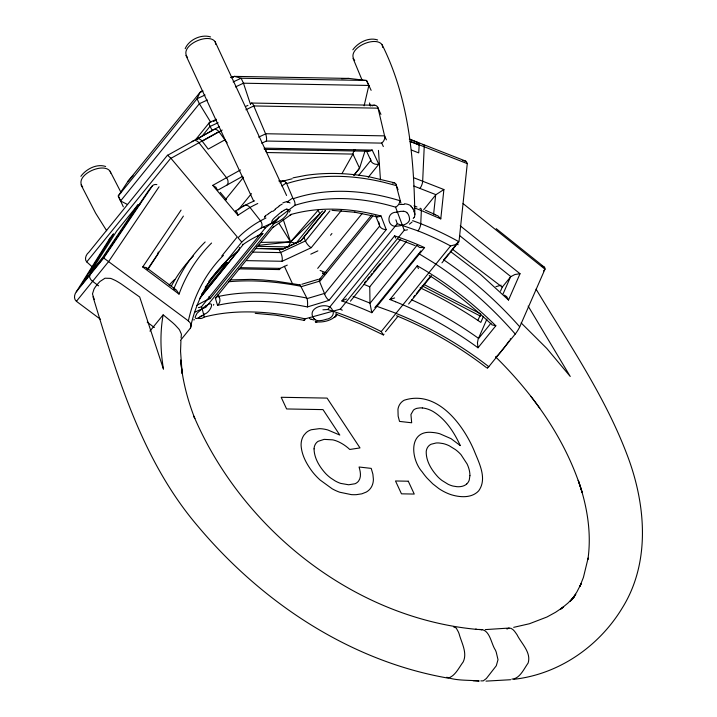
<?xml version="1.0" encoding="UTF-8"?>
<svg xmlns="http://www.w3.org/2000/svg" width="717" height="717" viewBox="0 0 717 717"><rect width="100%" height="100%" fill="white"/><g stroke="black" fill="none" stroke-linecap="round" stroke-linejoin="round"><path stroke-width="1.08" d="M469.913 475.658L469.268 479.969A23.204 14.349 39 0 1 466.659 484.011M180.935 340.692L180.55 351.285L182.163 373.503L180.657 359.979C182.36 380.073 187.504 399.736 194.8 418.495L193.886 416.227C242.014 528.985 353.409 617.83 476.742 629.383L475.407 629.329L480.811 629.562L479.449 629.508C490.034 628.603 490.858 643.472 495.438 650.14A68.877 42.437 -89 0 1 496.245 652.192L498.001 659.703L496.298 665.743L486.395 678.47L483.258 680.863L480.847 680.881M217.143 189.647L216.014 187.325L212.779 185.407L237.901 215.243L249.982 207.464A262.888 166.335 45.4 0 1 257.762 203.52M417.151 143.14A5.7 2.052 -68.6 0 1 419.185 145.058L418.71 152.891L411.594 150.104M449.98 252.142L459.086 240.894L467.305 163.386L466.14 161.361L462.832 160.465M433.615 214.204L435.658 194.997L423.684 209.776M414.695 208.02A262.888 178.21 42.2 0 1 421.354 210.538L440.785 218.882L443.895 189.53L413.718 177.726M147.442 269.18L146.223 267.575L142.719 266.966L181.06 210.117M158.26 251.99L157.91 254.168L148.222 268.965M163.118 314.996C159.927 332.885 160.483 351.294 163.476 369.165L139.716 297.035L121.352 284.04A67.909 53.264 33.2 0 0 115.518 280.535L111.673 278.779A14.474 11.355 33.2 0 0 110.427 278.366L105.014 278.214L100.013 281.467A56.831 44.579 33.2 0 0 97.637 284.066L96.58 285.357A52.52 41.192 33.2 0 0 94.061 288.96L92.475 293.916L93.963 298.675A14.474 11.355 33.2 0 0 94.375 299.303M180.594 340.234L190.346 328.198L190.722 326.414A244.56 174.339 39.7 0 1 228.615 258.864M353.956 149.79L352.961 154.083L342.17 173.245M364.128 105.829L368.852 85.457L366.53 80.474L349 78.431L234.423 76.378L231.188 77.302M383.998 334.158L383.496 334.875M181.078 338.039L181.41 334.185L179.608 330.08A17.387 13.641 33.2 0 0 178.793 328.96L175.235 325.097A71.691 56.231 33.2 0 0 172.349 322.426L163.153 314.808L149.943 331.111M365.016 150.973L359.575 168.208L353.911 175.298M185.183 48.72C188.831 39.731 201.316 33.932 210.538 36.925M278.805 216.892L277.318 219.563L205.788 307.324A240.213 143.776 32.7 0 0 194.872 312.218M213.469 305.164L213.747 304.393M142.719 266.966L179.035 294.122C185.945 275.041 197.076 257.331 211.569 243.036M290.313 210.215L289.327 212.08M477.889 320.463L480.533 314.431M483.455 316.367L480.82 322.399A272.003 170.798 32.2 0 0 420.153 287.804M486.933 319.065L478.499 338.343A248.602 156.1 32.2 0 0 411.486 299.76M500.502 291.174L502.258 287.15L510.459 277.031A5.7 4.419 23.6 0 1 510.845 276.619L514.949 274.503L520.031 273.733L508.523 300.029L480.417 274.333L450.724 251.676M502.984 294.113L510.459 277.031M480.659 313.885L480.489 315.847M80.869 176.328C86.067 169.06 96.768 163.449 105.641 166.487M352.836 49.805C358.034 42.527 368.735 36.934 377.608 39.964M510.531 338.684L510.11 339.374M100.559 319.361L76.414 301.31C73.51 299.016 74.245 294.49 76.28 291.864L109.934 238.241L113.483 233.859L81.81 284.326L102.961 258.219L148.733 190.346L152.291 185.963A5.727 4.49 33.2 0 1 156.862 184.592M202.454 90.754L200.016 92.385L128.029 181.231L118.26 195.974L120.581 200.957L127.429 204.462M509.043 341.032L508.703 341.525M137.816 204.963L102.603 257.528L89.912 273.186L116.665 231.071L137.816 204.963L139.94 204.381M441.941 262.852L458.898 241.719A245.814 166.64 42.2 0 0 420.762 223.704A245.841 166.658 42.2 0 0 412.607 220.648M152.291 185.963L103.66 258.075L76.28 291.864M159.066 186.787L108.769 261.373L76.414 301.31M147.603 269.18L183.4 216.104M508.541 341.776L505.109 346.463A50.674 6.677 -57 0 1 502.276 350.039M458.53 242.373L455.403 244.64L450.599 245.949A240.141 163.109 42.3 0 0 418.002 230.883L397.281 223.704L395.901 219.823M305.281 235.23L301.212 240.545L282.892 249.068L255.288 248.575M337.115 314.566C332.052 320.786 322.865 322.767 315.202 321.754L316.968 322.032L315.57 321.816M195.427 139.905L209.23 122.777M120.581 200.957L199.362 103.723L207.374 99.995M92.681 267.253L86.739 261.929L170.807 158.161L167.527 155.186M201.701 136.606L210.063 126.273L212.151 130.386M225.255 199.837L243.529 177.278M238.25 209.884L251.434 193.617M221.822 255.951L237.246 236.915L170.807 158.161M205.232 287.176L241.665 242.203A240.141 152.013 45.6 0 1 261.131 228.069L275.31 221.517M201.531 294.391L227.468 262.368L224.143 265.165A242.964 167.742 39.5 0 0 208.781 281.387M200.455 297.295L243.359 244.336A241.163 149.118 39 0 1 262.861 233.5L210.108 298.613A241.163 149.118 39 0 0 196.745 305.442M199.613 298.55L238.653 250.367L228.571 258.828M353.714 151.565L355.112 149.835M305.98 234.36L325.025 210.852M353.938 175.172L359.575 168.208L352.961 154.083L266.536 152.533L265.38 149.064M325.491 210.583L301.212 240.545L282.892 249.068L260.782 248.432M329.981 210.807L305.478 241.046L303.954 237.345M358.572 175.522L370.823 160.402L370.474 158.851M341.48 210.35L311.178 247.75L282.113 261.275L246.585 260.638M368.26 177.296L378.827 164.247L372.195 150.086L264.51 148.159M330.519 235.248L331.926 233.518M317.703 268.373L361.977 213.729M371.63 215.055L319.827 278.985M372.84 215.951L319.603 281.656L324.478 293.432L307.037 298.604M324.649 293.943L379.705 225.989M322.901 309.816L327.75 309.511L397.281 223.704M341.848 300.97L394.592 235.866A241.163 149.118 39 0 1 424.572 247.589L371.818 312.693A241.163 149.118 39 0 0 341.848 300.97L346.544 298.935M364.505 282.812L365.912 281.073M367.328 279.334L369.434 276.726M370.85 274.987L372.257 273.249M373.665 271.51L380.001 263.686M400.651 239.182L350.443 301.149M353.096 296.381L369.981 303.103L369.766 286.782L406.333 241.647M417.106 245.196L369.981 303.354L371.818 312.693M374.821 307.494A5.646 0.744 -57 0 0 376.201 306.114L418.737 253.603L433.328 262.503A244.56 145.901 48 0 1 513.65 332.204L515.254 334.023L488.788 366.692A6.05 0.798 -57 0 1 487.3 368.162M395.578 301.758L389.923 299.527L417.267 265.774L422.349 268.723A242.964 146.483 45.8 0 1 492.131 322.175L495.832 325.778L478.006 347.781L473.829 344.76A242.964 152.604 32.1 0 0 395.578 301.767M383.353 334.902L381.238 331.559L450.599 245.949M385.486 331.729L398.105 316.161M413.53 297.125L414.928 295.395M416.326 293.665L430.352 276.368M443.671 259.93L448.573 253.872M408.618 303.981L431.535 275.695M543.567 270.927C546.632 268.391 544.669 266.67 541.685 266.106M502.276 350.048L501.757 350.685A54.743 7.215 -57 0 1 499.597 353.302L497.266 355.91M128.029 181.231L133.075 175.692M322.533 211.013L290.573 241.898L288.449 246.908L256.865 246.334M412.078 222.046L409.407 224.17M227.414 262.422L222.046 265.487M497.15 356.026L496.522 356.609M265.048 216.776L265.648 216.211M268.633 213.693L270.3 212.384M262.861 233.5L257.609 235.768M496.433 356.681L495.895 356.994M281.682 211.874L283.824 210.422M204.246 314.163C210.189 313.015 216.462 298.577 205.761 305.899M287.069 202.006L292.787 197.955L286.71 183.624A260.352 178.327 48.4 0 1 384.124 182.378L396.268 185.586L400.893 203.001M281.889 185.99L286.307 182.916M280.051 182.871L282.05 181.491A266.177 181.993 48.2 0 1 292.195 178.784M506.955 629.069C510.396 626.093 514.008 630.207 515.81 633.003A68.85 46.82 82.1 0 1 517.065 634.805C521.384 643.534 531.512 652.551 528.097 663.091C523.921 668.844 519.798 678.856 511.884 679.116M235.481 211.04L243.072 206.424A268.606 169.884 45.3 0 1 254.562 200.832M278.671 206.29L279.585 205.725M200.76 316.538L198.797 317.685M170.951 158.314L218.927 131.659L227.128 142.808M219.312 126.461A5.7 4.347 60.9 0 0 219.035 126.775L195.203 140.012A5.7 4.347 60.9 0 1 202.194 141.168L222.207 130.046M225.371 139.582L208.217 149.118L202.194 141.168M212.716 185.38L240.509 169.938M217.663 190.22L242.713 176.301M201.567 294.579L203.305 293.692M394.628 297.949L389.923 299.527M481.367 629.965L482.371 629.58M203.054 90.969L200.016 92.385L197.05 98.74L118.26 195.974L123.324 206.819M231.385 77.786L234.423 76.378L241.136 78.225L366.53 80.474L371.137 90.342M205.062 95.002L197.05 98.74L199.362 103.723L210.816 122.41M233.124 81.953L241.136 78.225L243.457 83.208L250.376 104.01M235.436 86.936L243.457 83.208L368.852 85.457M213.406 121.442L215.871 120.295M245.483 106.519L247.948 105.372M210.144 126.416L218.085 122.724M245.895 109.791L253.773 105.946L378.065 108.168L384.617 136.024L386.4 139.851M258.649 137.135L265.622 133.891L253.836 106.089M261.687 143.23L266.392 141.043L381.731 143.113L383.335 146.555M287.284 265.102L280.23 268.382L241.037 267.683M310.802 254.159L317.855 250.878M209.498 122.464L216.453 119.246M443.895 189.53L435.945 194.683L413.826 186.026M174.043 289.301L176.525 290.179L179.008 294.051M307.378 306.939L328.933 300.378L386.248 229.646L381.032 216.032A238.653 163.799 48.6 0 0 291.201 214.419L272.72 227.612L215.405 298.344L217.556 305.334A238.653 127.787 30.8 0 1 307.369 306.939A5.942 1.138 86.2 0 0 307.073 298.389M301.866 284.273L318.366 279.298M319.468 281.181L301.006 286.746L306.831 298.039A244.425 131.372 30.9 0 0 218.479 296.453M495.895 286.675L501.147 285.187M396.653 212.196C385.316 212.062 387.135 228.624 397.738 226.061A19.171 12.108 -6.6 0 0 400.83 225.577M400.812 225.55C405.06 224.932 411.146 222.413 409.246 217.018A22.496 15.156 -9.8 0 0 408.125 214.123L406.844 212.626M293.002 177.852L305.487 175.423C326.423 172.241 347.808 173.066 368.628 176.714M513.686 627.348L529.424 623.745L546.954 617.005L555.567 612.282L563.562 606.869L560.712 609.065L567.998 603.033L574.613 596.338L569.97 601.536L575.796 594.303L571.772 599.806L576.889 591.946L581.236 583.539L579.838 586.443L583.423 577.4L588.119 558.068L587.922 559.359C591.74 532.713 587.044 505.548 578.252 480.327L582.195 492.552C566.358 440.507 534.093 394.798 495.635 356.896M453.825 627.07L456.2 627.984L458.387 631.973A68.85 37.132 -81.2 0 1 459.095 633.765C461.443 642.728 467.601 652.685 463.2 661.925C458.907 667.536 455.134 676.31 447.946 678.103C349.511 660.931 261.427 601.966 197.847 526.188C142.109 460.941 117.543 377.205 93.004 296.784M424.572 247.589L419.597 247.49L417.169 245.599M513.829 679.304C558.902 674.321 599.098 646.375 622.338 607.864C651.233 561.465 645.623 502.357 626.55 453.404L626.416 453.036C603.938 394.538 568.124 342.547 536.056 289.13M193.617 319.863L194.495 319.746M509.052 628.065L485.275 629.607M510.665 679.716L485.992 681.123M258.712 245.322L290.573 241.898L295.879 243.448L319.827 213.89L318.133 210.269L290.573 241.898L261.741 242.382M286.71 209.194L287.625 209.319A19.771 5.682 -40 0 1 288.431 210.26C287.436 217.108 278.608 222.422 272.272 223.812A19.171 4.84 -36.4 0 1 271.743 223.229M230.023 279.917L250.86 279.37L262.933 279.935L275.991 281.154L300.056 284.891M341.525 78.718L349 78.431M401.807 204.345L400.211 204.444A25.391 17.065 -7.4 0 0 399.71 204.56M435.085 214.759L437.935 215.844L440.785 218.882M374.821 105.247L251.649 103.042M264.376 149.351L368.395 151.224M230.722 77.436L232.953 77.481M265.559 133.738L384.581 135.871M278.743 180.908L284.264 181.007M252.483 252.097L280.652 252.599L278.814 249.041M279.298 269.583L238.958 268.866M473.095 680.738L479.162 680.998C468.568 679.895 456.693 680.917 446.781 677.233M235.535 211.183L237.04 212.286L237.901 215.243M331.998 210.35L355.184 212.277M403.312 211.282L400.848 211.354A19.771 13.426 -9 0 0 396.68 212.259M255.225 313.338L276.045 315.229L304.375 320.4M495.832 325.778L491.97 324.873L490.966 323.224L478.185 338.998L477.441 342.798L478.006 347.781M354.503 212.16L377.635 216.892M504.409 295.135L506.695 296.668L508.523 300.029M369.291 176.83L394.404 182.781M242.991 244.56L242.471 244.309M376.219 306.087L393.059 312.2A244.56 154.083 29.7 0 1 486.897 365.231L488.788 366.692M398.007 239.003L415.098 245.608M413.987 205.878L416.918 206.953M336.416 314.378L360.301 323.896L383.003 334.767M322.471 273.419L324.407 274.172M410.034 139.322L465.62 161.074M409.29 139.161L418.441 142.746M410.805 141.536L467.287 163.628M410.025 141.482L419.185 145.058M320.096 270.452L326.298 272.881M363.904 284.335L369.766 286.782M396.501 315.758C428.497 328.816 458.656 346.32 486.072 367.355M425.531 210.305L435.586 214.733M103.893 258.138L188.365 320.884A250.161 177.825 39.7 0 1 223.426 255.377M423.917 284.425L479.745 313.41M422.205 285.877L480.345 316.089M315.399 319.782L313.983 318.572M429.187 275.409C451.217 289.292 471.544 305.702 490.553 323.475M544.23 267.082L496.209 228.669M147.075 268.14L175.755 289.569M98.632 285.85L92.592 281.342A5.7 3.522 39 0 1 89.966 274.969M147.218 322.184L154.361 327.526M456.362 243.422L458.127 244.766M452.642 249.391L502.258 287.15M463.074 203.583L544.974 269.198L519.753 326.827A250.161 149.396 47.8 0 0 443.787 259.93M460.242 225.837L520.031 273.733M459.597 235.57L510.845 276.619M521.142 322.91L546.802 348.453L570.248 376.461L528.142 306.096M187.585 57.566C178.354 45.906 208.539 32.05 215.172 41.783L286.585 195.481M86.694 261.884C84.131 259.348 86.022 254.427 88.818 252.303L167.258 155.49L212.205 130.512A5.709 4.293 65.3 0 1 218.927 131.659M354.682 60.524C345.433 48.864 375.538 34.999 382.143 44.812C408.475 97.378 413.978 156.745 414.82 214.652M82.688 187.065C73.439 175.396 103.544 161.531 110.149 171.345L121.137 192.712M395.775 238.125L394.592 235.866M220.236 192.335L226.536 199.801M412.454 208.109L412.893 208.701M530.921 396.322L539.749 408.143L539.408 407.677M106.681 230.74L95.639 213.191L81.057 184.887M208.997 296.515L210.108 298.613M279.325 223.865L290.573 241.898L283.314 219.68M418.387 268.624L417.267 265.774M271.725 223.238C271.008 219.698 275.884 216.973 278.115 214.661A22.496 6.686 -39.5 0 1 281.664 211.784M378.101 108.321L380.951 114.406M366.539 151.179L370.788 160.258M253.648 201.127L185.936 55.388M322.793 272.505L323.699 274.45M284.362 266.24L292.661 284.156M353.042 58.346L362.264 80.537M396.107 184.887L398.052 189.664M375.681 215.889L379.553 225.47L379.159 223.731M382.143 44.812L382.761 47.465M110.149 171.345L110.705 173.12M215.172 41.783L215.781 44.445M218.9 297.017L218.138 294.893M241.638 241.952L238.053 237.757A245.814 155.535 45.4 0 1 260.513 220.827A245.841 155.553 45.4 0 1 265.926 218.022M369.524 102.979L370.348 106.062M378.755 221.992L378.952 222.862M378.459 150.391L380.458 179.904M469.922 475.658A34.291 21.205 39 0 0 467.143 464.042L461.013 454.686A23.571 14.573 39 0 0 455.528 449.667L449.335 445.831A22.881 14.152 39 0 0 443.178 443.59L439.109 442.989A29.827 18.445 39 0 0 436.07 442.998L431.105 444.244A21.178 13.094 39 0 0 428.228 446.521L427.789 447.112A23.347 14.439 39 0 0 426.758 449.156A22.711 14.044 39 0 0 426.221 451.522C425.97 461.264 431.706 470.271 438.159 477.155A23.993 14.833 39 0 0 442.004 480.48L448.044 484.226A20.524 12.691 39 0 0 453.027 486.063L456.98 486.7A23.867 14.752 39 0 0 466.686 484.038M422.331 407.946A22.442 13.874 39 0 1 432.584 411.217C445.598 418.943 454.076 432.163 460.296 445.598L451.074 438.679L439.817 433.767A35.232 21.788 39 0 0 432.736 432.476C408.072 429.519 410.662 459.095 422.214 471.929A45.754 28.286 39 0 0 427.081 478.114L432.736 483.814L438.768 488.528A34.102 21.089 39 0 0 445.149 492.238A35.151 21.734 39 0 0 451.674 494.864C460.52 497.481 471.858 498.181 478.669 490.867C487.623 478.526 478.875 462.599 474.036 450.384C462.841 424.061 436.85 389.645 404.218 400.211A30.625 18.938 39 0 0 400.023 403.985A30.526 18.875 39 0 0 397.953 409.353L398.141 416.12L399.53 421.408L411.683 422.779L410.931 414.534L413.431 410.133A19.198 11.866 39 0 1 416.98 408.314L420.054 407.892A24.889 15.389 39 0 1 422.34 407.964M372.069 105.865A5.906 4.759 -65.4 0 1 378.235 108.061M250.484 104.368A5.906 1.963 76.5 0 1 253.818 105.829M209.956 126.237A5.906 1.981 53.6 0 1 210.475 122.499M384.706 135.988A6.059 4.885 -65.4 0 1 381.686 143.015M265.648 133.855A6.059 2.017 76.5 0 1 266.348 140.944M280.186 268.292A6.059 2.017 76.5 0 1 278.429 269.269M378.746 164.103A5.906 4.768 15.3 0 1 370.617 160.429M282.041 261.113A5.906 1.963 76.5 0 0 280.679 252.465L305.433 240.93A5.906 1.981 53.6 0 0 311.097 247.598M372.114 149.943A5.906 4.759 -65.4 0 1 367.337 150.955M264.439 148.016A5.906 1.963 76.5 0 1 264.179 148.786M299.616 285.115A6.014 1.174 85.8 0 1 299.706 284.999M300.244 285.079A6.014 1.174 85.8 0 1 300.799 286.325M228.732 281.754A261.14 140.353 30.9 0 1 300.799 286.235M319.37 281.1A5.942 2.402 58.7 0 1 320.866 278.779M392.459 183.077A5.933 3.576 -45.6 0 1 396.259 184.789M282.05 181.491A5.933 2.402 62.5 0 1 286.289 182.987M219.026 296.919A5.942 5.467 -80.9 0 1 217.511 305.263M328.915 300.28A6.023 2.447 58.8 0 1 324.577 293.898M386.221 229.548A6.023 4.463 11.5 0 1 379.589 226.016M399.862 200.59A6.014 4.257 -53.3 0 1 395.569 207.222M293.199 198.734A244.192 167.258 48.4 0 1 399.728 200.643M407.48 229.754A5.924 4.275 10.8 0 1 404.254 230.139M293.262 198.663A6.014 2.447 61.9 0 1 294.786 205.277M265.353 227.648A5.924 1.712 45.5 0 1 263.623 227.155M201.441 306.535A5.924 5.073 26.8 0 1 198.376 307.593M204.211 316.896A6.014 5.413 -75.2 0 1 198.242 318.034M304.16 320.302A6.014 1.022 87.4 0 1 303.981 320.006M305.021 318.626A6.014 1.022 87.4 0 1 304.671 320.123M199.962 316.466A244.192 131.247 30.9 0 1 201.818 316M342.332 310.156A5.924 2.518 60.1 0 1 340.333 309.027M380.951 215.772A5.942 3.97 -50.9 0 1 375.923 216.14M291.093 214.275A5.942 2.375 63.7 0 1 289.453 215.261M273.544 226.545A6.023 1.792 47.2 0 1 272.648 227.513M217.86 295.046A6.023 5.109 24.1 0 1 215.342 298.245M519.708 326.889A6.05 0.798 -57 0 1 515.236 334.059M487.04 367.938A6.05 0.798 -57 0 1 487.21 367.292M420.798 250.914A5.646 0.842 -57.8 0 1 418.54 254.06M314.055 319.997A12.081 7.573 -11.7 0 1 311.303 319.11M310.918 319.415A14.358 9.832 -12.6 0 1 309.448 318.312M336.219 313.562A13.498 9.85 -12.2 0 1 335.601 314.252M315.355 319.809A6.103 3.908 -6.8 0 0 319.28 320.696L321.978 320.427A22.496 14.197 -6.8 0 0 326.298 319.28C330.77 318.877 335.341 314.485 332.374 310.022A19.171 12.951 -9.8 0 0 331.227 308.149C325.894 302.574 309.296 307.145 312.469 316.098A19.771 12.601 -6 0 0 313.921 318.59M198.788 317.703A6.103 1.559 -37 0 1 196.261 318.491L195.562 318.16A22.496 5.736 -36.4 0 1 195.176 317.013L197.05 313.23L203.287 307.71A19.171 5.682 -39.6 0 1 205.761 305.953M204.273 314.225A19.771 4.849 -36.9 0 1 200.733 316.645M275.149 209.086A26.457 9.984 -37.2 0 1 278.725 206.604M272.827 211.39A23.571 2.294 -36.8 0 1 275.211 209.597M279.585 205.573A15.837 5.521 -36.5 0 1 282.131 204.166M282.812 202.947A12.081 3.836 -35.7 0 1 288.395 201.791M287.66 202.409A14.358 3.558 -34.1 0 1 288.673 202.382L289.256 202.454A25.391 6.767 -39.5 0 1 290.009 202.992M264.51 217.296A10.728 2.465 -31.3 0 1 264.994 216.794M264.591 216.668A13.498 2.509 -33.7 0 1 266.339 215.073M267.145 214.84A12.449 1.47 -36.2 0 1 268.49 213.738M270.596 212.286A27.067 1.631 -37.1 0 1 272.03 211.174M283.833 210.386A6.103 1.748 -39.4 0 1 286.764 209.131M412.84 208.728A26.457 17.109 -16.4 0 1 414.184 211.336M413.942 211.363A23.571 14.519 4.8 0 1 414.659 213.774M410.993 206.604A15.837 10.119 -14.1 0 1 412.499 208.091M404.379 203.78A12.081 7.573 -11.7 0 1 411.441 206.388M401.789 204.426A14.358 8.631 -6.6 0 1 404.092 204.479M414.076 217.359A13.498 7.932 -2.2 0 1 413.234 218.497M414.22 217.385A12.449 7.609 3.2 0 0 414.641 216.31L414.82 214.975A27.067 16.572 7.5 0 0 414.749 213.774M403.33 211.228A6.103 4.096 -9 0 1 406.862 212.608M422.716 144.646A5.7 2.052 -68.6 0 1 424.222 146.788L422.672 181.231A5.7 2.052 -68.6 0 1 419.911 188.41M327.75 309.52A240.213 132.672 36.2 0 1 381.238 331.559M418.002 230.883A5.7 2.052 -68.6 0 0 420.762 223.704L421.354 210.538A5.7 2.052 -68.6 0 0 419.857 208.396M192.057 141.706A5.7 4.347 60.9 0 1 198.968 142.746L226.527 177.708A5.7 4.347 60.9 0 1 227.146 184.95M261.131 228.069A5.7 4.347 60.9 0 0 260.513 220.827L249.982 207.464A5.7 4.347 60.9 0 0 243.072 206.424M188.32 320.947A6.05 4.741 33.2 0 1 190.381 328.225M169.176 285.088A272.003 147.541 38.6 0 1 174.769 279.415M171.22 286.361A272.003 187.37 39.5 0 1 193.465 255.924M109.127 240.948A5.727 4.49 33.2 0 1 109.943 238.25M239.353 247.428A5.646 4.436 35.4 0 1 238.707 250.412M173.765 288.933A273.195 193.698 39.6 0 1 205.17 241.952M314.055 448.869C314.18 458.217 319.531 466.785 325.635 473.534A26.484 16.374 39 0 0 330.752 478.042L335.171 480.928A23.132 14.304 39 0 0 340.745 483.41L348.659 484.773L354.987 483.76A21.178 13.094 39 0 0 358.625 480.999C361.556 476.904 360.382 471.472 359.065 467.009L371.227 468.389L372.885 474.143L373.396 479.288A34.219 21.16 39 0 1 371.998 485.848A35.931 22.218 39 0 1 370.958 487.73A34.452 21.304 39 0 1 366.244 492.086L361.834 493.834L356.403 494.649A54.107 33.457 39 0 1 351.339 494.622L339.75 492.229A35.554 21.985 39 0 1 332.204 488.806L320.087 479.996A43.199 26.708 39 0 1 312.495 471.885C306.724 464.266 301.767 455.376 301.104 445.651A36.513 22.577 39 0 1 301.911 439.333L302.323 438.195A40.197 24.853 39 0 1 304.017 435.067L306.284 432.548A33.556 20.748 39 0 1 311.295 429.734L319.343 428.658A35.025 21.662 39 0 1 327.803 429.958L339.795 435.058L323.008 409.613L286.612 408.959L281.189 397.281L327.077 398.096L359.997 447.919L349.771 449.469A26.905 16.634 39 0 0 339.32 442.183A23.087 14.277 39 0 0 332.751 439.853L324.129 439.369L318.106 441.331A22.048 13.632 39 0 0 315.426 444.128A23.338 14.43 39 0 0 314.136 447.991L314.055 448.869M265.469 227.782L201.558 306.661L204.336 317.048A238.492 127.698 30.8 0 1 305.066 318.859L340.333 309.152L404.254 230.265L395.56 207.159A238.492 163.682 48.6 0 0 294.83 205.358L265.469 227.782M336.058 315.901L334.31 317.47L336.058 315.901M408.278 481.215L395.506 480.982L401.466 493.834L414.247 494.058L408.278 481.215"/></g></svg>
